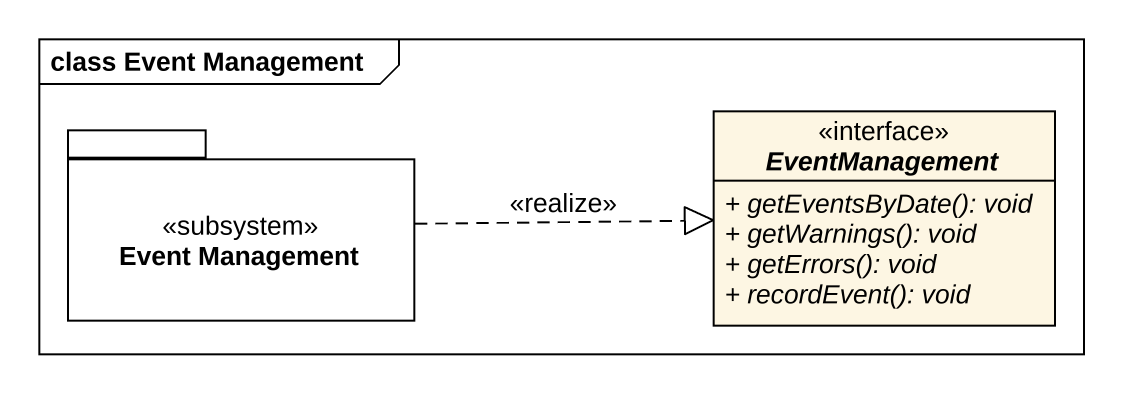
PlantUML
@startuml
mainframe class Event Management
hide circle
hide empty members
skinparam classAttributeIconSize 0
package "Event Management" as Event_Management <<subsystem>> {
}
interface EventManagement <<interface>> {
  {abstract} + getEventsByDate(): void
  {abstract} + getWarnings(): void
  {abstract} + getErrors(): void
  {abstract} + recordEvent(): void
}
Event_Management .right.|> EventManagement : <<realize>>
@enduml
